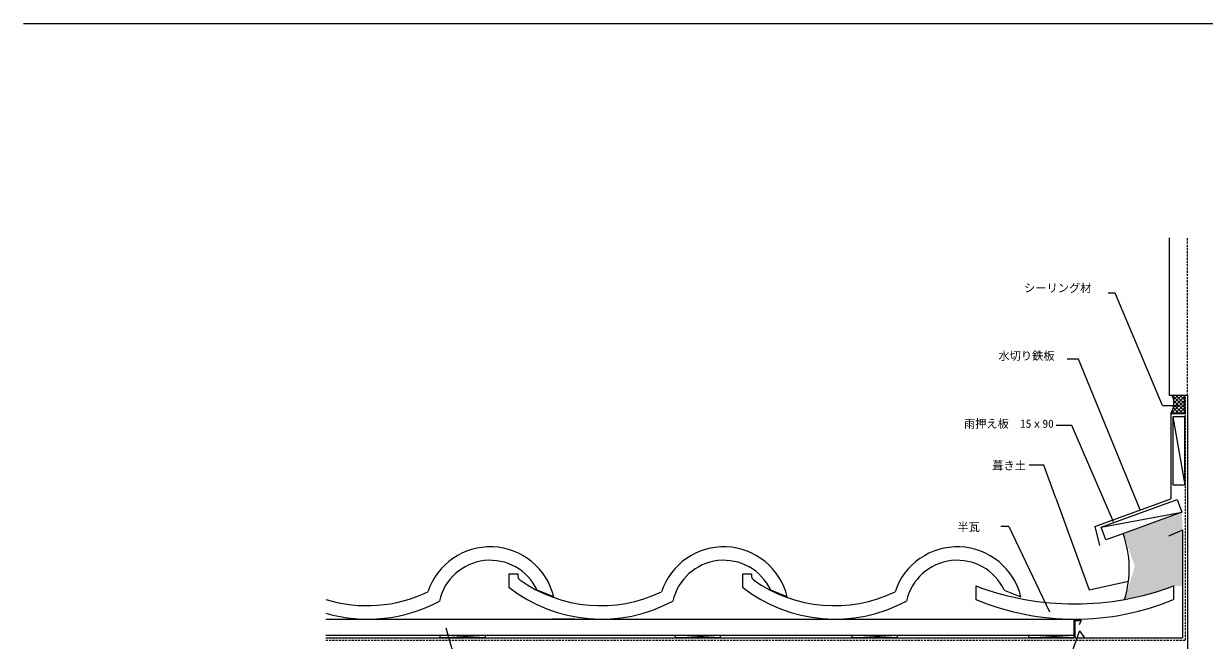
# Model space of a CAD drawing. Units: millimetres, scale not verified. Extents: x -1008 to 992, y -668 to 682.
# Drawn here: x -1008 to 306, y -5 to 682 of the extents above; entities that cross this region are included whole.
import ezdxf
from ezdxf.enums import TextEntityAlignment as Align

# ---------------------------------------------------------------- set-up
doc = ezdxf.new("R2010")
doc.units = ezdxf.units.MM
doc.header["$LTSCALE"] = 2
doc.linetypes.add('DASHED1', pattern=[1.8, 1.2, -0.6])
for name, color, linetype, lineweight in [('0-1', 7, 'Continuous', 18), ('0-3', 7, 'Continuous', 18), ('0-4_下地', 7, 'Continuous', 18), ('0-5', 7, 'Continuous', 18), ('0-6', 7, 'Continuous', 18), ('0-7', 7, 'Continuous', 18), ('0-8', 7, 'Continuous', 18), ('1-0', 5, 'Continuous', 18)]:
    doc.layers.add(name, color=color, linetype=linetype, lineweight=lineweight)
doc.layers.add('1-1_ADD_LINE', color=8, linetype='Continuous')
doc.styles.add('ＭＳ ゴシック', font='')
doc.styles.get('ＭＳ ゴシック').set_extended_font_data('MS Gothic')

msp = doc.modelspace()

# ---------------------------------------------------------------- linework, layer by layer
at = {"layer": '0-1'}
for p, q in [((-467.968, 69.662), (-457.967, 69.662)), ((-467.968, 69.662), (-467.968, 54.662)), ((-457.967, 69.662), (-457.967, 66.449)), ((-207.968, 69.662), (-197.968, 69.662)), ((-207.968, 69.662), (-207.968, 54.662)), ((-197.968, 69.662), (-197.968, 66.449)), ((-417.967, 44.15), (-436.378, 51.427)), ((-157.967, 44.15), (-176.378, 51.427)), ((-157.967, 44.15), (-176.378, 51.427)), ((-671.751, 19.15), (-646.926, 19.15)), ((-671.751, 19.15), (-386.926, 19.15)), ((-671.751, 19.15), (160.857, 19.15)), ((-324.818, 19.15), (-126.926, 19.15)), ((-671.751, 1.15), (160.857, 1.15)), ((-671.751, -1.85), (160.857, -1.85))]:
    msp.add_line(p, q, dxfattribs=at)
for centre, radius, start, end in [((-488.76, 26.772), 72.894, 13.7919, 161.69852), ((-228.76, 26.772), 72.894, 13.7919, 161.69852), ((31.24, 26.772), 72.894, 13.7919, 161.69852), ((-488.76, 26.772), 57.895, 25.20538, 167.51599), ((-228.76, 26.772), 57.895, 25.20538, 167.51599), ((31.24, 26.772), 57.895, 25.20538, 167.51599), ((-448.163, 70.227), 10.508, 201.07587, 223.8392), ((-188.163, 70.227), 10.508, 201.07587, 223.8392), ((-364.882, 186.526), 167.376, 231.98312, 298.39507), ((-365.624, 189.662), 155.491, 234.57967, 295.79265), ((-104.882, 186.526), 167.376, 231.98312, 298.39507), ((-105.624, 189.662), 155.491, 234.57967, 295.79265), ((-625.624, 189.662), 155.491, 252.74312, 295.79265), ((-624.881, 186.526), 167.376, 253.73822, 298.39507)]:
    msp.add_arc(centre, radius, start, end, dxfattribs=at)
at = {"layer": '0-3'}
for p, q in [((52.032, 56.15), (52.032, 41.15)), ((272.032, 56.15), (272.032, 41.15)), ((83.622, 51.427), (102.032, 44.15))]:
    msp.add_line(p, q, dxfattribs=at)
for centre, radius, start, end in [((162.032, 348.65), 312.5, 249.3903, 290.6097), ((162.032, 305.15), 286, 247.38014, 292.61986)]:
    msp.add_arc(centre, radius, start, end, dxfattribs=at)
at = {"layer": '0-4_下地'}
for q in [(-419.701, 19.15), (-354.418, 19.15)]:
    msp.add_line((-394.482, 19.15), q, dxfattribs=at)
at = {"layer": '0-5'}
for p, q in [((267.432, 268.199), (267.432, 443.765)), ((206.931, 382.342), (199.087, 382.342)), ((259.569, 257.16), (206.931, 382.342)), ((287.432, 268.199), (267.432, 268.199)), ((269.409, 248.199), (284.408, 263.198)), ((270.726, 268.199), (284.408, 254.517)), ((271.114, 266.875), (272.438, 268.199)), ((271.917, 254.95), (284.408, 267.441)), ((272.085, 263.603), (276.681, 268.199)), ((272.485, 259.761), (280.923, 268.199)), ((274.968, 268.199), (284.408, 258.759)), ((279.211, 268.199), (284.408, 263.002)), ((283.454, 268.199), (284.408, 267.244)), ((287.432, 268.199), (287.432, -55.85)), ((259.569, 257.16), (277.1, 257.16)), ((270.638, 251.316), (273.755, 248.199)), ((271.779, 254.418), (277.998, 248.199)), ((272.295, 262.387), (284.408, 250.274)), ((272.418, 258.021), (282.241, 248.199)), ((273.651, 248.199), (284.408, 258.956)), ((277.894, 248.199), (284.408, 254.713)), ((282.137, 248.199), (284.408, 250.47)), ((269.104, 248.608), (269.513, 248.199)), ((271.282, 244.503), (271.282, 168.646)), ((276.083, 152.547), (281.236, 138.46)), ((191.561, 121.627), (281.236, 138.46)), ((281.236, 138.46), (206.112, 110.978)), ((140.615, 19.15), (160.857, 19.15)), ((160.857, 19.15), (160.857, 1.15)), ((-544.27, -1.85), (-494.27, 1.15)), ((-282.568, -1.85), (-232.568, 1.15)), ((-85.656, -1.85), (-35.656, 1.15)), ((110.857, -1.85), (160.857, 1.15)), ((140.615, 1.15), (160.857, 1.15))]:
    msp.add_line(p, q, dxfattribs=at)
at = {"layer": '0-5', "linetype": 'DASHED1'}
msp.add_line((287.432, 268.199), (287.432, 443.765), dxfattribs=at)
at = {"layer": '0-5', "color": 3}
for p, q in [((284.408, 248.199), (284.408, 268.199)), ((268.819, 248.199), (284.408, 248.199)), ((268.819, 248.199), (268.819, 153.216)), ((184.278, 122.289), (268.819, 153.216)), ((184.278, 122.289), (189.468, 101.059)), ((282.032, 118.199), (266.237, 111.575)), ((282.032, 118.199), (282.032, -1.85)), ((162.032, 17.52), (162.032, -1.85)), ((162.032, 17.52), (169.167, 17.52)), ((162.032, 17.52), (166.955, 17.52)), ((169.167, 17.52), (167.046, 12.743)), ((162.032, -1.85), (282.032, -1.85))]:
    msp.add_line(p, q, dxfattribs=at)
at = {"layer": '0-5', "color": 3, "linetype": 'DASHED1'}
for p, q in [((285.164, -4.105), (285.164, 249.727)), ((-671.751, -4.105), (285.164, -4.105))]:
    msp.add_line(p, q, dxfattribs=at)
at = {"layer": '0-5'}
for points in [[(271.282, 168.646), (284.695, 168.646), (284.695, 244.503), (271.282, 244.503), (284.695, 168.646)], [(196.714, 107.54), (191.561, 121.627), (276.083, 152.547)]]:
    msp.add_lwpolyline(points, dxfattribs=at)
for points in [[(-544.27, -1.85), (-544.27, 1.15), (-494.27, 1.15), (-494.27, -1.85)], [(-282.568, -1.85), (-282.568, 1.15), (-232.568, 1.15), (-232.568, -1.85)], [(-85.656, -1.85), (-85.656, 1.15), (-35.656, 1.15), (-35.656, -1.85)], [(110.857, -1.85), (110.857, 1.15), (160.857, 1.15), (160.857, -1.85)]]:
    msp.add_lwpolyline(points, close=True, dxfattribs=at)
msp.add_arc((252.77, 259.65), 19.716, 324.49167, 25.69562, dxfattribs=at)
at = {"layer": '0-6', "color": 3, "linetype": 'DASHED1'}
msp.add_line((285.164, 249.727), (285.164, 267.82), dxfattribs=at)
at = {"layer": '0-6'}
for p, q in [((206.112, 110.978), (196.714, 107.54)), ((-426.504, -387.408), (-537.572, 9.029))]:
    msp.add_line(p, q, dxfattribs=at)
at = {"layer": '0-7'}
for p, q in [((166.133, 308.826), (153.483, 308.826)), ((234.776, 140.763), (166.133, 308.826)), ((158.824, 234.94), (141.42, 234.94)), ((205.002, 127.507), (158.824, 234.94)), ((127.536, 190.792), (111.264, 190.792)), ((141.008, 153.778), (127.536, 190.792)), ((141.008, 153.778), (178.065, 51.963)), ((88.524, 122.278), (79.902, 122.278)), ((88.524, 122.278), (134.018, 27.234)), ((178.065, 51.963), (221.831, 61.299)), ((167.296, 6.142), (73.77, -250.819)), ((167.296, 6.142), (172.95, -1.733))]:
    msp.add_line(p, q, dxfattribs=at)
at = {"layer": '0-8'}
msp.add_arc((105.721, 75.271), 116.948, 343.02366, 19.62525, dxfattribs=at)
at = {"layer": '0-8', "color": 1}
msp.add_arc((105.721, 75.271), 116.948, 343.02366, 19.62525, dxfattribs=at)
at = {"layer": '1-0'}
msp.add_line((-1008.108, 682.5), (991.892, 682.5), dxfattribs=at)
at = {"layer": '1-1_ADD_LINE'}
for points in [[(272.032, 114.005), (281.236, 138.46), (215.875, 114.55)], [(272.032, 114.005), (282.032, 118.199), (281.236, 138.46)], [(272.032, 114.005), (215.875, 114.55), (228.866, 78.118)], [(228.866, 78.118), (272.032, 56.15), (272.032, 114.005)], [(282.032, 56.15), (282.032, 118.199), (272.032, 56.15), (272.032, 114.005)], [(228.866, 78.118), (217.573, 41.125), (272.032, 56.15)], [(217.573, 41.125), (272.032, 56.15), (227.977, 43.278)], [(272.032, 56.15), (265.95, 53.764), (227.977, 43.278), (236.539, 45.139)], [(265.95, 53.764), (259.311, 51.592), (236.539, 45.139), (244.792, 47.373)], [(272.032, 56.15), (282.032, 56.15), (272.032, 56.15)], [(259.311, 51.592), (252.051, 49.359), (244.792, 47.373)]]:
    msp.add_solid(points, dxfattribs=at)

# ---------------------------------------------------------------- texts
at = {"layer": '0-6', "style": 'ＭＳ ゴシック'}
for s, p in [('シーリング材', (105.578, 380.578)), ('葺き土', (70.177, 182.889))]:
    msp.add_text(s, height=9.164, dxfattribs=at).set_placement(p, align=Align.BOTTOM_LEFT)
at = {"layer": '0-7', "style": 'ＭＳ ゴシック'}
for s, p in [('水切り鉄板', (77.027, 305.106)), ('雨押え板\u300015ｘ90', (38.678, 229.503)), ('半瓦', (31.446, 114.401))]:
    msp.add_text(s, height=9.164, dxfattribs=at).set_placement(p, align=Align.BOTTOM_LEFT)

doc.saveas('drawing.dxf')
